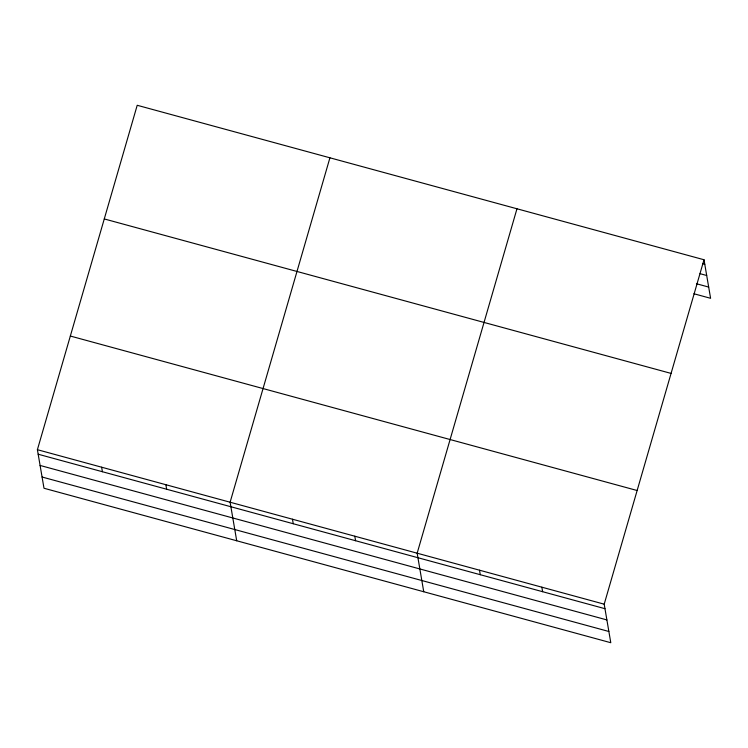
<?xml version="1.0" encoding="UTF-8"?>
<svg xmlns="http://www.w3.org/2000/svg" width="748" height="748" viewBox="0 0 748 748"><rect width="100%" height="100%" fill="white"/><g stroke="black" fill="none" stroke-linecap="round" stroke-linejoin="round"><path stroke-width="1.12" d="M704.008 259.752L604.197 604.178L610.789 642.719L43.992 488.248L37.4 449.698L137.211 105.281L704.008 259.752L710.6 298.302L693.901 293.749M329.924 157.8L230.113 502.226L236.705 540.776M516.971 208.776L417.16 553.202L423.742 591.743M702.559 263.661L704.784 264.268M700.025 273.675L706.701 275.498M696.435 283.735L708.683 287.073M104.271 218.94L671.078 373.411M70.34 336.039L637.137 490.51M37.4 449.698L604.197 604.178M38.176 454.223L604.973 608.694M40.093 465.452L606.89 619.924M42.066 477.018L608.872 631.49M541.851 587.18L542.627 591.705M479.505 570.191L480.272 574.707M354.804 536.204L355.581 540.729M292.459 519.215L293.235 523.731M165.878 484.713L166.645 489.239M101.635 467.21L102.411 471.726"/></g></svg>
